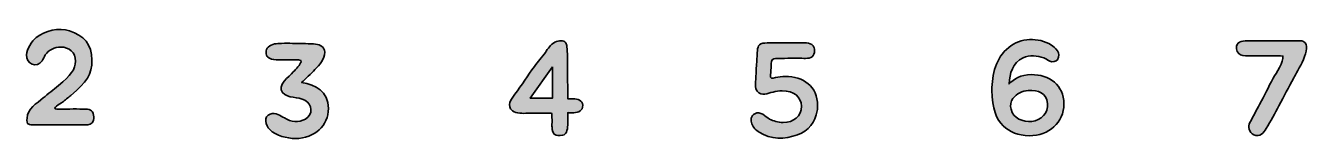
# Model space of a CAD drawing. Header units: millimetres. Extents: x 48 to 162, y 109 to 188.
# Drawn here: x 49.6 to 97.16, y 149.28 to 153.44 of the extents above; entities that cross this region are included whole.
import ezdxf

# ---------------------------------------------------------------- set-up
doc = ezdxf.new("R2010")
doc.units = ezdxf.units.MM
doc.header["$MEASUREMENT"] = 0
doc.layers.add('Layer 2', color=7, linetype='Continuous', lineweight=0)

msp = doc.modelspace()

# ---------------------------------------------------------------- hatches: boundary and pattern name
at = {"layer": 'Layer 2', "true_color": 0x000000, "transparency": 33554687}
h = msp.add_hatch(color=18, dxfattribs=at)
h.dxf.hatch_style = 2
edge = h.paths.add_edge_path()
edge.add_spline(control_points=[(49.622, 152.419), (49.641, 152.636), (49.819, 152.928), (49.987, 153.066), (50.299, 153.323), (50.827, 153.437), (51.213, 153.313), (51.737, 153.15), (52.043, 152.795), (52.043, 152.231), (52.043, 151.698), (51.86, 151.411), (51.262, 150.922), (51.163, 150.838), (51.055, 150.749), (50.951, 150.665), (50.882, 150.61), (50.511, 150.433), (50.748, 150.413), (50.891, 150.403), (50.951, 150.413), (51.094, 150.413), (51.262, 150.413), (51.43, 150.428), (51.593, 150.413), (51.727, 150.403), (51.924, 150.437), (52.028, 150.349), (52.132, 150.26), (52.137, 149.998), (52.048, 149.904), (51.964, 149.805), (51.825, 149.835), (51.712, 149.835), (51.712, 149.835), (49.938, 149.835), (49.938, 149.835), (49.874, 149.835), (49.79, 149.82), (49.73, 149.84), (49.612, 149.869), (49.646, 149.978), (49.646, 150.077), (49.646, 150.413), (50.007, 150.63), (50.244, 150.828), (50.417, 150.981), (50.625, 151.129), (50.803, 151.282), (51.267, 151.668), (51.435, 151.885), (51.435, 152.187), (51.435, 152.518), (51.203, 152.71), (50.891, 152.71), (50.664, 152.71), (50.447, 152.607), (50.319, 152.419), (50.279, 152.35), (50.244, 152.266), (50.2, 152.202), (50.007, 151.895), (49.597, 152.103), (49.622, 152.419)], knot_values=[0, 0, 0, 0, 1, 1, 1, 2, 2, 2, 3, 3, 3, 4, 4, 4, 5, 5, 5, 6, 6, 6, 7, 7, 7, 8, 8, 8, 9, 9, 9, 10, 10, 10, 11, 11, 11, 12, 12, 12, 13, 13, 13, 14, 14, 14, 15, 15, 15, 16, 16, 16, 17, 17, 17, 18, 18, 18, 19, 19, 19, 20, 20, 20, 21, 21, 21, 21], degree=3, periodic=0)
h = msp.add_hatch(color=18, dxfattribs=at)
h.dxf.hatch_style = 2
edge = h.paths.add_edge_path()
edge.add_spline(control_points=[(58.478, 152.512), (58.483, 152.586), (58.497, 152.66), (58.552, 152.71), (58.7, 152.843), (58.858, 152.838), (59.051, 152.848), (59.199, 152.853), (59.308, 152.848), (59.456, 152.848), (59.688, 152.848), (59.98, 152.838), (60.222, 152.828), (60.42, 152.818), (60.632, 152.749), (60.642, 152.522), (60.657, 152.26), (60.44, 152.038), (60.282, 151.879), (60.138, 151.731), (59.931, 151.543), (59.787, 151.395), (60.306, 151.326), (60.78, 151.069), (60.78, 150.436), (60.78, 149.804), (60.267, 149.325), (59.56, 149.325), (59.254, 149.325), (58.838, 149.423), (58.611, 149.656), (58.453, 149.809), (58.364, 150.135), (58.631, 150.229), (58.829, 150.298), (58.997, 150.174), (59.155, 150.086), (59.397, 149.937), (59.674, 149.893), (59.931, 150.046), (60.227, 150.224), (60.178, 150.585), (59.911, 150.738), (59.659, 150.886), (59.283, 150.797), (59.081, 151.025), (58.858, 151.281), (59.328, 151.622), (59.481, 151.795), (59.58, 151.894), (59.743, 152.062), (59.768, 152.161), (59.807, 152.27), (59.58, 152.235), (59.501, 152.235), (59.501, 152.235), (59.17, 152.235), (59.17, 152.235), (58.992, 152.235), (58.69, 152.206), (58.542, 152.334), (58.497, 152.373), (58.478, 152.428), (58.478, 152.512)], knot_values=[0, 0, 0, 0, 1, 1, 1, 2, 2, 2, 3, 3, 3, 4, 4, 4, 5, 5, 5, 6, 6, 6, 7, 7, 7, 8, 8, 8, 9, 9, 9, 10, 10, 10, 11, 11, 11, 12, 12, 12, 13, 13, 13, 14, 14, 14, 15, 15, 15, 16, 16, 16, 17, 17, 17, 18, 18, 18, 19, 19, 19, 20, 20, 20, 21, 21, 21, 21], degree=3, periodic=0)
h = msp.add_hatch(color=18, dxfattribs=at)
h.dxf.hatch_style = 2
edge = h.paths.add_edge_path()
edge.add_spline(control_points=[(69.054, 151.972), (69.054, 151.972), (68.233, 150.815), (68.233, 150.815), (68.233, 150.815), (69.054, 150.815), (69.054, 150.815), (69.054, 150.815), (69.054, 151.972), (69.054, 151.972)], knot_values=[0, 0, 0, 0, 1, 1, 1, 2, 2, 2, 3, 3, 3, 3], degree=3, periodic=0)
edge = h.paths.add_edge_path()
edge.add_spline(control_points=[(69.587, 152.723), (69.617, 152.496), (69.607, 152.249), (69.612, 152.016), (69.612, 151.749), (69.617, 151.483), (69.617, 151.216), (69.617, 151.216), (69.617, 150.796), (69.617, 150.796), (69.617, 150.796), (69.829, 150.796), (69.829, 150.796), (69.973, 150.796), (70.165, 150.731), (70.175, 150.558), (70.175, 150.351), (70.022, 150.287), (69.839, 150.277), (69.819, 150.277), (69.627, 150.262), (69.617, 150.282), (69.617, 150.282), (69.617, 149.946), (69.617, 149.946), (69.617, 149.802), (69.632, 149.56), (69.488, 149.466), (69.429, 149.427), (69.261, 149.422), (69.187, 149.442), (69.068, 149.481), (69.049, 149.639), (69.039, 149.748), (69.034, 149.793), (69.049, 150.257), (69.019, 150.257), (69.019, 150.257), (68.149, 150.257), (68.149, 150.257), (67.962, 150.257), (67.725, 150.237), (67.576, 150.351), (67.344, 150.529), (67.537, 150.791), (67.67, 150.964), (67.922, 151.3), (68.149, 151.655), (68.387, 151.996), (68.515, 152.174), (68.668, 152.332), (68.792, 152.51), (68.886, 152.649), (68.984, 152.812), (69.148, 152.891), (69.306, 152.965), (69.464, 152.975), (69.543, 152.861), (69.563, 152.832), (69.582, 152.777), (69.587, 152.723)], knot_values=[0, 0, 0, 0, 1, 1, 1, 2, 2, 2, 3, 3, 3, 4, 4, 4, 5, 5, 5, 6, 6, 6, 7, 7, 7, 8, 8, 8, 9, 9, 9, 10, 10, 10, 11, 11, 11, 12, 12, 12, 13, 13, 13, 14, 14, 14, 15, 15, 15, 16, 16, 16, 17, 17, 17, 18, 18, 18, 19, 19, 19, 20, 20, 20, 20], degree=3, periodic=0)
h = msp.add_hatch(color=18, dxfattribs=at)
h.dxf.hatch_style = 2
edge = h.paths.add_edge_path()
edge.add_spline(control_points=[(76.99, 152.862), (76.99, 152.862), (78.211, 152.862), (78.211, 152.862), (78.389, 152.862), (78.661, 152.897), (78.725, 152.684), (78.764, 152.551), (78.715, 152.324), (78.537, 152.304), (78.369, 152.274), (78.176, 152.304), (78.003, 152.304), (77.815, 152.304), (77.687, 152.284), (77.504, 152.284), (77.435, 152.284), (77.297, 152.299), (77.237, 152.279), (77.128, 152.254), (77.133, 152.106), (77.133, 152.027), (77.133, 151.914), (77.118, 151.8), (77.114, 151.686), (77.099, 151.533), (77.153, 151.538), (77.291, 151.578), (77.41, 151.607), (77.534, 151.622), (77.657, 151.622), (78.324, 151.622), (78.848, 151.266), (78.848, 150.535), (78.848, 150.471), (78.848, 150.411), (78.833, 150.352), (78.779, 149.937), (78.507, 149.601), (78.112, 149.463), (77.647, 149.285), (77.114, 149.285), (76.694, 149.556), (76.575, 149.626), (76.466, 149.734), (76.422, 149.863), (76.367, 150.001), (76.382, 150.169), (76.53, 150.243), (76.753, 150.352), (76.901, 150.14), (77.074, 150.046), (77.223, 149.972), (77.39, 149.917), (77.573, 149.917), (77.978, 149.917), (78.25, 150.154), (78.25, 150.52), (78.25, 150.871), (77.968, 151.088), (77.539, 151.088), (77.425, 151.088), (77.311, 151.078), (77.203, 151.044), (76.99, 150.994), (76.793, 150.876), (76.614, 151.083), (76.53, 151.172), (76.55, 151.321), (76.56, 151.434), (76.57, 151.627), (76.58, 151.815), (76.59, 152.007), (76.605, 152.195), (76.614, 152.388), (76.624, 152.576), (76.629, 152.684), (76.659, 152.749), (76.703, 152.793), (76.763, 152.853), (76.861, 152.862), (76.99, 152.862)], knot_values=[0, 0, 0, 0, 1, 1, 1, 2, 2, 2, 3, 3, 3, 4, 4, 4, 5, 5, 5, 6, 6, 6, 7, 7, 7, 8, 8, 8, 9, 9, 9, 10, 10, 10, 11, 11, 11, 12, 12, 12, 13, 13, 13, 14, 14, 14, 15, 15, 15, 16, 16, 16, 17, 17, 17, 18, 18, 18, 19, 19, 19, 20, 20, 20, 21, 21, 21, 22, 22, 22, 23, 23, 23, 24, 24, 24, 25, 25, 25, 26, 26, 26, 27, 27, 27, 27], degree=3, periodic=0)
h = msp.add_hatch(color=18, dxfattribs=at)
h.dxf.hatch_style = 2
edge = h.paths.add_edge_path()
edge.add_spline(control_points=[(86.062, 150.808), (85.968, 150.694), (85.968, 150.546), (85.998, 150.408), (86.057, 150.077), (86.443, 149.923), (86.759, 149.958), (87.11, 149.998), (87.377, 150.269), (87.342, 150.625), (87.303, 151.011), (87.006, 151.119), (86.635, 151.1), (86.413, 151.085), (86.205, 150.981), (86.062, 150.808)], knot_values=[0, 0, 0, 0, 1, 1, 1, 2, 2, 2, 3, 3, 3, 4, 4, 4, 5, 5, 5, 5], degree=3, periodic=0)
edge = h.paths.add_edge_path()
edge.add_spline(control_points=[(87.204, 152.31), (86.971, 152.399), (86.68, 152.419), (86.443, 152.31), (86.062, 152.132), (85.939, 151.732), (85.924, 151.347), (86.102, 151.524), (86.344, 151.692), (86.744, 151.692), (87.411, 151.692), (87.95, 151.302), (87.95, 150.605), (87.95, 149.914), (87.396, 149.429), (86.67, 149.429), (86.25, 149.429), (85.939, 149.568), (85.711, 149.79), (85.454, 150.052), (85.291, 150.413), (85.291, 151.109), (85.291, 151.688), (85.435, 152.32), (85.909, 152.696), (86.354, 153.051), (86.996, 153.086), (87.485, 152.785), (87.619, 152.701), (87.866, 152.483), (87.713, 152.241), (87.683, 152.187), (87.515, 152.127), (87.401, 152.196), (87.342, 152.236), (87.273, 152.285), (87.204, 152.31)], knot_values=[0, 0, 0, 0, 1, 1, 1, 2, 2, 2, 3, 3, 3, 4, 4, 4, 5, 5, 5, 6, 6, 6, 7, 7, 7, 8, 8, 8, 9, 9, 9, 10, 10, 10, 11, 11, 11, 12, 12, 12, 12], degree=3, periodic=0)
h = msp.add_hatch(color=18, dxfattribs=at)
h.dxf.hatch_style = 2
edge = h.paths.add_edge_path()
edge.add_spline(control_points=[(94.725, 152.941), (94.725, 152.941), (96.513, 152.941), (96.513, 152.941), (96.602, 152.941), (96.721, 152.961), (96.805, 152.917), (97.161, 152.714), (96.548, 151.785), (96.439, 151.572), (96.232, 151.182), (96.098, 150.925), (95.891, 150.535), (95.757, 150.268), (95.579, 149.957), (95.426, 149.7), (95.332, 149.536), (95.189, 149.359), (94.962, 149.462), (94.789, 149.556), (94.74, 149.759), (94.818, 149.912), (94.942, 150.134), (95.061, 150.367), (95.179, 150.589), (95.357, 150.925), (95.501, 151.226), (95.678, 151.557), (95.787, 151.755), (96.083, 152.151), (96.039, 152.378), (95.807, 152.398), (95.639, 152.388), (95.416, 152.388), (95.416, 152.388), (94.937, 152.388), (94.937, 152.388), (94.705, 152.388), (94.364, 152.318), (94.329, 152.645), (94.314, 152.783), (94.359, 152.857), (94.433, 152.897), (94.512, 152.936), (94.616, 152.941), (94.725, 152.941)], knot_values=[0, 0, 0, 0, 1, 1, 1, 2, 2, 2, 3, 3, 3, 4, 4, 4, 5, 5, 5, 6, 6, 6, 7, 7, 7, 8, 8, 8, 9, 9, 9, 10, 10, 10, 11, 11, 11, 12, 12, 12, 13, 13, 13, 14, 14, 14, 15, 15, 15, 15], degree=3, periodic=0)

# ---------------------------------------------------------------- linework, layer by layer
at = {"layer": 'Layer 2', "color": 18, "lineweight": 35, "true_color": 0x000000}
for points, knots in [([(49.622, 152.419), (49.641, 152.636), (49.819, 152.928), (49.987, 153.066), (50.299, 153.323), (50.827, 153.437), (51.213, 153.313), (51.737, 153.15), (52.043, 152.795), (52.043, 152.231), (52.043, 151.698), (51.86, 151.411), (51.262, 150.922), (51.163, 150.838), (51.055, 150.749), (50.951, 150.665), (50.882, 150.61), (50.511, 150.433), (50.748, 150.413), (50.891, 150.403), (50.951, 150.413), (51.094, 150.413), (51.262, 150.413), (51.43, 150.428), (51.593, 150.413), (51.727, 150.403), (51.924, 150.437), (52.028, 150.349), (52.132, 150.26), (52.137, 149.998), (52.048, 149.904), (51.964, 149.805), (51.825, 149.835), (51.712, 149.835), (51.712, 149.835), (49.938, 149.835), (49.938, 149.835), (49.874, 149.835), (49.79, 149.82), (49.73, 149.84), (49.612, 149.869), (49.646, 149.978), (49.646, 150.077), (49.646, 150.413), (50.007, 150.63), (50.244, 150.828), (50.417, 150.981), (50.625, 151.129), (50.803, 151.282), (51.267, 151.668), (51.435, 151.885), (51.435, 152.187), (51.435, 152.518), (51.203, 152.71), (50.891, 152.71), (50.664, 152.71), (50.447, 152.607), (50.319, 152.419), (50.279, 152.35), (50.244, 152.266), (50.2, 152.202), (50.007, 151.895), (49.597, 152.103), (49.622, 152.419)], [0, 0, 0, 0, 1, 1, 1, 2, 2, 2, 3, 3, 3, 4, 4, 4, 5, 5, 5, 6, 6, 6, 7, 7, 7, 8, 8, 8, 9, 9, 9, 10, 10, 10, 11, 11, 11, 12, 12, 12, 13, 13, 13, 14, 14, 14, 15, 15, 15, 16, 16, 16, 17, 17, 17, 18, 18, 18, 19, 19, 19, 20, 20, 20, 21, 21, 21, 21]), ([(58.478, 152.512), (58.483, 152.586), (58.497, 152.66), (58.552, 152.71), (58.7, 152.843), (58.858, 152.838), (59.051, 152.848), (59.199, 152.853), (59.308, 152.848), (59.456, 152.848), (59.688, 152.848), (59.98, 152.838), (60.222, 152.828), (60.42, 152.818), (60.632, 152.749), (60.642, 152.522), (60.657, 152.26), (60.44, 152.038), (60.282, 151.879), (60.138, 151.731), (59.931, 151.543), (59.787, 151.395), (60.306, 151.326), (60.78, 151.069), (60.78, 150.436), (60.78, 149.804), (60.267, 149.325), (59.56, 149.325), (59.254, 149.325), (58.838, 149.423), (58.611, 149.656), (58.453, 149.809), (58.364, 150.135), (58.631, 150.229), (58.829, 150.298), (58.997, 150.174), (59.155, 150.086), (59.397, 149.937), (59.674, 149.893), (59.931, 150.046), (60.227, 150.224), (60.178, 150.585), (59.911, 150.738), (59.659, 150.886), (59.283, 150.797), (59.081, 151.025), (58.858, 151.281), (59.328, 151.622), (59.481, 151.795), (59.58, 151.894), (59.743, 152.062), (59.768, 152.161), (59.807, 152.27), (59.58, 152.235), (59.501, 152.235), (59.501, 152.235), (59.17, 152.235), (59.17, 152.235), (58.992, 152.235), (58.69, 152.206), (58.542, 152.334), (58.497, 152.373), (58.478, 152.428), (58.478, 152.512)], [0, 0, 0, 0, 1, 1, 1, 2, 2, 2, 3, 3, 3, 4, 4, 4, 5, 5, 5, 6, 6, 6, 7, 7, 7, 8, 8, 8, 9, 9, 9, 10, 10, 10, 11, 11, 11, 12, 12, 12, 13, 13, 13, 14, 14, 14, 15, 15, 15, 16, 16, 16, 17, 17, 17, 18, 18, 18, 19, 19, 19, 20, 20, 20, 21, 21, 21, 21]), ([(69.587, 152.723), (69.617, 152.496), (69.607, 152.249), (69.612, 152.016), (69.612, 151.749), (69.617, 151.483), (69.617, 151.216), (69.617, 151.216), (69.617, 150.796), (69.617, 150.796), (69.617, 150.796), (69.829, 150.796), (69.829, 150.796), (69.973, 150.796), (70.165, 150.731), (70.175, 150.558), (70.175, 150.351), (70.022, 150.287), (69.839, 150.277), (69.819, 150.277), (69.627, 150.262), (69.617, 150.282), (69.617, 150.282), (69.617, 149.946), (69.617, 149.946), (69.617, 149.802), (69.632, 149.56), (69.488, 149.466), (69.429, 149.427), (69.261, 149.422), (69.187, 149.442), (69.068, 149.481), (69.049, 149.639), (69.039, 149.748), (69.034, 149.793), (69.049, 150.257), (69.019, 150.257), (69.019, 150.257), (68.149, 150.257), (68.149, 150.257), (67.962, 150.257), (67.725, 150.237), (67.576, 150.351), (67.344, 150.529), (67.537, 150.791), (67.67, 150.964), (67.922, 151.3), (68.149, 151.655), (68.387, 151.996), (68.515, 152.174), (68.668, 152.332), (68.792, 152.51), (68.886, 152.649), (68.984, 152.812), (69.148, 152.891), (69.306, 152.965), (69.464, 152.975), (69.543, 152.861), (69.563, 152.832), (69.582, 152.777), (69.587, 152.723)], [0, 0, 0, 0, 1, 1, 1, 2, 2, 2, 3, 3, 3, 4, 4, 4, 5, 5, 5, 6, 6, 6, 7, 7, 7, 8, 8, 8, 9, 9, 9, 10, 10, 10, 11, 11, 11, 12, 12, 12, 13, 13, 13, 14, 14, 14, 15, 15, 15, 16, 16, 16, 17, 17, 17, 18, 18, 18, 19, 19, 19, 20, 20, 20, 20]), ([(76.99, 152.862), (76.99, 152.862), (78.211, 152.862), (78.211, 152.862), (78.389, 152.862), (78.661, 152.897), (78.725, 152.684), (78.764, 152.551), (78.715, 152.324), (78.537, 152.304), (78.369, 152.274), (78.176, 152.304), (78.003, 152.304), (77.815, 152.304), (77.687, 152.284), (77.504, 152.284), (77.435, 152.284), (77.297, 152.299), (77.237, 152.279), (77.128, 152.254), (77.133, 152.106), (77.133, 152.027), (77.133, 151.914), (77.118, 151.8), (77.114, 151.686), (77.099, 151.533), (77.153, 151.538), (77.291, 151.578), (77.41, 151.607), (77.534, 151.622), (77.657, 151.622), (78.324, 151.622), (78.848, 151.266), (78.848, 150.535), (78.848, 150.471), (78.848, 150.411), (78.833, 150.352), (78.779, 149.937), (78.507, 149.601), (78.112, 149.463), (77.647, 149.285), (77.114, 149.285), (76.694, 149.556), (76.575, 149.626), (76.466, 149.734), (76.422, 149.863), (76.367, 150.001), (76.382, 150.169), (76.53, 150.243), (76.753, 150.352), (76.901, 150.14), (77.074, 150.046), (77.223, 149.972), (77.39, 149.917), (77.573, 149.917), (77.978, 149.917), (78.25, 150.154), (78.25, 150.52), (78.25, 150.871), (77.968, 151.088), (77.539, 151.088), (77.425, 151.088), (77.311, 151.078), (77.203, 151.044), (76.99, 150.994), (76.793, 150.876), (76.614, 151.083), (76.53, 151.172), (76.55, 151.321), (76.56, 151.434), (76.57, 151.627), (76.58, 151.815), (76.59, 152.007), (76.605, 152.195), (76.614, 152.388), (76.624, 152.576), (76.629, 152.684), (76.659, 152.749), (76.703, 152.793), (76.763, 152.853), (76.861, 152.862), (76.99, 152.862)], [0, 0, 0, 0, 1, 1, 1, 2, 2, 2, 3, 3, 3, 4, 4, 4, 5, 5, 5, 6, 6, 6, 7, 7, 7, 8, 8, 8, 9, 9, 9, 10, 10, 10, 11, 11, 11, 12, 12, 12, 13, 13, 13, 14, 14, 14, 15, 15, 15, 16, 16, 16, 17, 17, 17, 18, 18, 18, 19, 19, 19, 20, 20, 20, 21, 21, 21, 22, 22, 22, 23, 23, 23, 24, 24, 24, 25, 25, 25, 26, 26, 26, 27, 27, 27, 27]), ([(87.204, 152.31), (86.971, 152.399), (86.68, 152.419), (86.443, 152.31), (86.062, 152.132), (85.939, 151.732), (85.924, 151.347), (86.102, 151.524), (86.344, 151.692), (86.744, 151.692), (87.411, 151.692), (87.95, 151.302), (87.95, 150.605), (87.95, 149.914), (87.396, 149.429), (86.67, 149.429), (86.25, 149.429), (85.939, 149.568), (85.711, 149.79), (85.454, 150.052), (85.291, 150.413), (85.291, 151.109), (85.291, 151.688), (85.435, 152.32), (85.909, 152.696), (86.354, 153.051), (86.996, 153.086), (87.485, 152.785), (87.619, 152.701), (87.866, 152.483), (87.713, 152.241), (87.683, 152.187), (87.515, 152.127), (87.401, 152.196), (87.342, 152.236), (87.273, 152.285), (87.204, 152.31)], [0, 0, 0, 0, 1, 1, 1, 2, 2, 2, 3, 3, 3, 4, 4, 4, 5, 5, 5, 6, 6, 6, 7, 7, 7, 8, 8, 8, 9, 9, 9, 10, 10, 10, 11, 11, 11, 12, 12, 12, 12]), ([(94.725, 152.941), (94.725, 152.941), (96.513, 152.941), (96.513, 152.941), (96.602, 152.941), (96.721, 152.961), (96.805, 152.917), (97.161, 152.714), (96.548, 151.785), (96.439, 151.572), (96.232, 151.182), (96.098, 150.925), (95.891, 150.535), (95.757, 150.268), (95.579, 149.957), (95.426, 149.7), (95.332, 149.536), (95.189, 149.359), (94.962, 149.462), (94.789, 149.556), (94.74, 149.759), (94.818, 149.912), (94.942, 150.134), (95.061, 150.367), (95.179, 150.589), (95.357, 150.925), (95.501, 151.226), (95.678, 151.557), (95.787, 151.755), (96.083, 152.151), (96.039, 152.378), (95.807, 152.398), (95.639, 152.388), (95.416, 152.388), (95.416, 152.388), (94.937, 152.388), (94.937, 152.388), (94.705, 152.388), (94.364, 152.318), (94.329, 152.645), (94.314, 152.783), (94.359, 152.857), (94.433, 152.897), (94.512, 152.936), (94.616, 152.941), (94.725, 152.941)], [0, 0, 0, 0, 1, 1, 1, 2, 2, 2, 3, 3, 3, 4, 4, 4, 5, 5, 5, 6, 6, 6, 7, 7, 7, 8, 8, 8, 9, 9, 9, 10, 10, 10, 11, 11, 11, 12, 12, 12, 13, 13, 13, 14, 14, 14, 15, 15, 15, 15]), ([(69.054, 151.972), (69.054, 151.972), (68.233, 150.815), (68.233, 150.815), (68.233, 150.815), (69.054, 150.815), (69.054, 150.815), (69.054, 150.815), (69.054, 151.972), (69.054, 151.972)], [0, 0, 0, 0, 1, 1, 1, 2, 2, 2, 3, 3, 3, 3]), ([(86.062, 150.808), (85.968, 150.694), (85.968, 150.546), (85.998, 150.408), (86.057, 150.077), (86.443, 149.923), (86.759, 149.958), (87.11, 149.998), (87.377, 150.269), (87.342, 150.625), (87.303, 151.011), (87.006, 151.119), (86.635, 151.1), (86.413, 151.085), (86.205, 150.981), (86.062, 150.808)], [0, 0, 0, 0, 1, 1, 1, 2, 2, 2, 3, 3, 3, 4, 4, 4, 5, 5, 5, 5])]:
    msp.add_open_spline(points, degree=3, knots=knots, dxfattribs=at)

doc.saveas('drawing.dxf')
